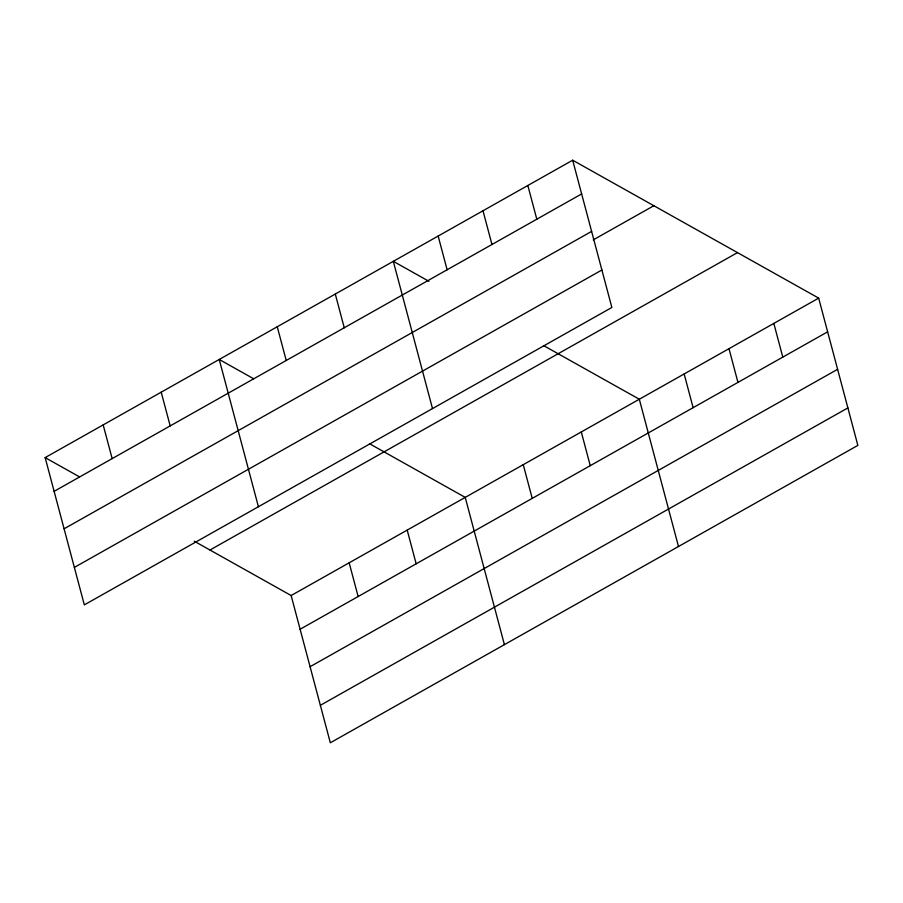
<?xml version="1.0" encoding="UTF-8"?>
<svg xmlns="http://www.w3.org/2000/svg" width="903" height="903" viewBox="0 0 903 903"><rect width="100%" height="100%" fill="white"/><g stroke="black" fill="none" stroke-linecap="round" stroke-linejoin="round"><path stroke-width="1.35" d="M572.671 160.215L611.862 307.471L84.329 604.875L45.15 457.607L572.671 160.215L818.671 298.125L857.85 445.393L330.329 742.785L291.138 595.529L194.213 541.179M54.124 491.334L581.645 193.931M64.09 528.797L591.612 231.405M593.26 239.882L653.851 205.726M74.362 567.4L601.883 270.008M209.97 550.017L737.491 252.614M291.138 595.529L818.671 298.125M300.112 629.244L827.633 331.841M310.079 666.707L837.612 369.316M320.362 705.311L847.883 407.919M428.981 281.33L393.313 261.328L432.503 408.596M543.583 345.578L639.313 399.239L678.492 546.507M253.675 378.775L219.237 359.473L258.416 506.73M369.508 443.712L465.226 497.384L504.405 644.64M45.15 457.607L79.588 476.919M773.826 323.409L782.799 357.125M728.992 348.682L737.954 382.398M684.147 373.966L693.12 407.682M527.837 185.499L536.811 219.215M581.284 431.961L590.257 465.677M482.992 210.771L491.966 244.487M523.255 464.673L532.228 498.388M438.158 236.055L447.132 269.771M407.197 530.095L416.17 563.811M335.284 294.039L344.257 327.766M349.168 562.806L358.141 596.533M277.255 326.762L286.228 360.478M161.208 392.184L170.182 425.9M103.179 424.895L112.153 458.611"/></g></svg>
